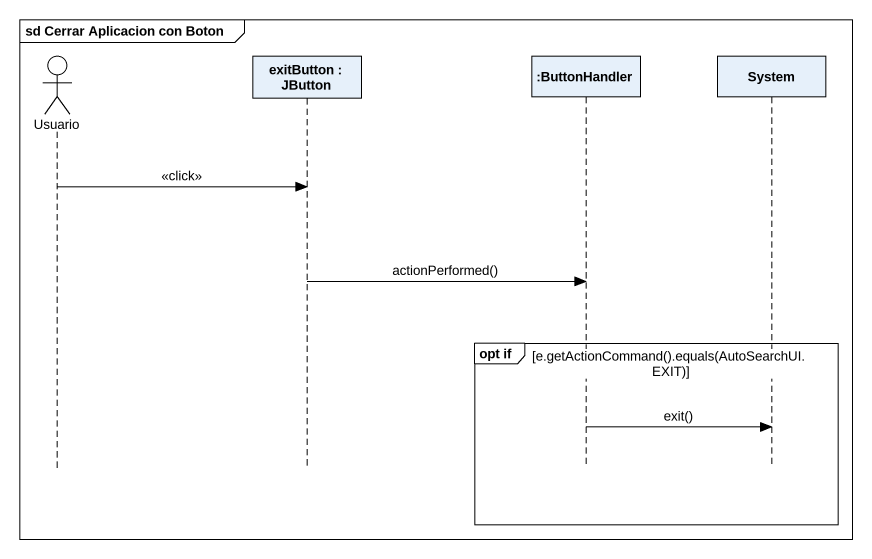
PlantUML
@startuml
mainframe sd Cerrar Aplicacion con Boton
hide footbox
actor Usuario
participant "exitButton : JButton" as exitButton
participant ":ButtonHandler" as ButtonHandler
participant System

Usuario -> exitButton : <<click>>
exitButton -> ButtonHandler : actionPerformed()
group opt if [e.getActionCommand().equals(AutoSearchUI.EXIT)]
  ButtonHandler -> System : exit()
end
@enduml
